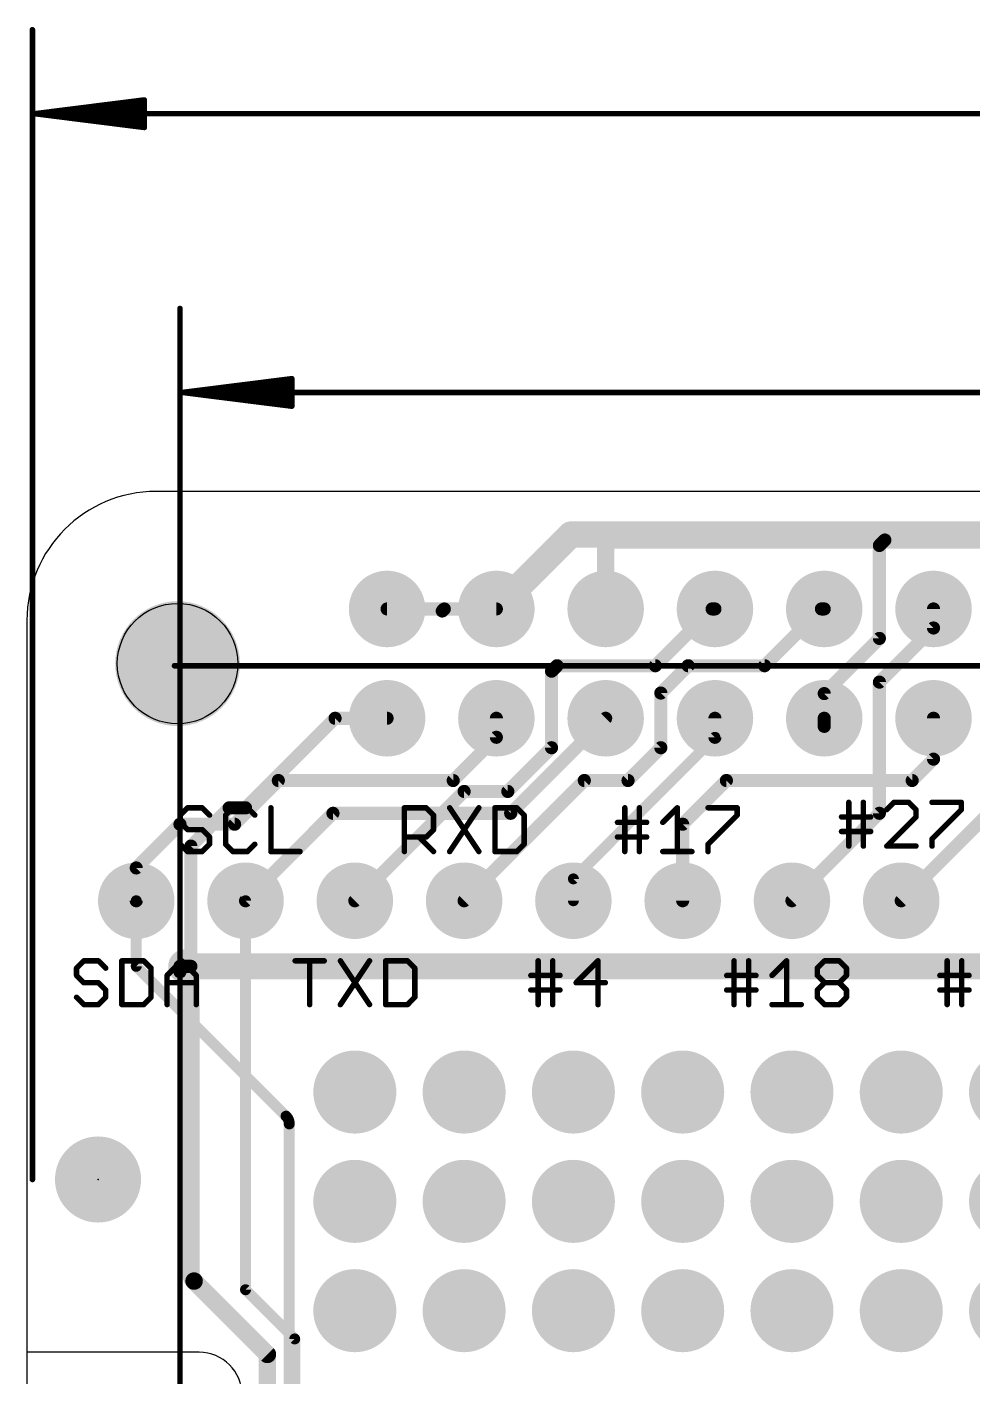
# Model space of a CAD drawing. Extents: x -5.3 to 82.2, y -21.4 to 68.5.
# Drawn here: x 0 to 21.97, y 34.68 to 66.02 of the extents above; entities that cross this region are included whole.
import ezdxf

# ---------------------------------------------------------------- set-up
doc = ezdxf.new("R2010")
doc.units = 0
for name, color, linetype in [('1', 12, 'CONTINUOUS'), ('16', 132, 'CONTINUOUS'), ('17', 110, 'CONTINUOUS'), ('18', 110, 'CONTINUOUS'), ('20', 40, 'CONTINUOUS'), ('21', 40, 'CONTINUOUS'), ('23', 40, 'CONTINUOUS'), ('29', 253, 'CONTINUOUS'), ('47', 253, 'CONTINUOUS')]:
    doc.layers.add(name, color=color, linetype=linetype)

# ---------------------------------------------------------------- blocks, each defined once
blk = doc.blocks.new('ROUNDP')
at = {"const_width": 0.5}
blk.add_lwpolyline([(0, -0.25, 1), (0, 0.25, 1), (0, -0.25)], format="xyb", dxfattribs=at)
blk = doc.blocks.new('PIE')
at = {"const_width": 0.5}
blk.add_lwpolyline([(0, -0.25, 1), (0, 0.25, 1), (0, -0.25)], format="xyb", dxfattribs=at)
blk = doc.blocks.new('ROUNDV')
at = {"const_width": 0.5}
blk.add_lwpolyline([(0, -0.25, 1), (0, 0.25, 1), (0, -0.25)], format="xyb", dxfattribs=at)

msp = doc.modelspace()

# ---------------------------------------------------------------- linework, layer by layer
at = {"layer": '1'}
for points, const_width in [([(10.91, 52.5), (12.639, 54.229)], 0.6096), ([(12.639, 54.229), (57.404, 54.229)], 0.6096), ([(17.145, 51.181), (18.464, 52.5)], 0.3048), ([(18.464, 52.5), (18.53, 52.5)], 0.3048), ([(14.732, 50.546), (15.367, 51.181)], 0.3048), ([(15.367, 51.181), (17.145, 51.181)], 0.3048), ([(14.732, 49.276), (14.732, 50.546)], 0.3048), ([(10.91, 49.518), (10.91, 49.96)], 0.3048), ([(11.242, 47.752), (13.45, 49.96)], 0.3048), ([(15.99, 49.518), (15.99, 49.96)], 0.3048), ([(21.07, 49.01), (21.07, 49.96)], 0.3048), ([(9.906, 48.514), (10.91, 49.518)], 0.3048), ([(15.99, 49.518), (12.7, 46.228)], 0.254), ([(13.97, 48.514), (14.732, 49.276)], 0.3048), ([(20.32, 45.72), (23.61, 49.01)], 0.3048), ([(20.574, 48.514), (21.07, 49.01)], 0.3048), ([(4.826, 47.498), (5.842, 48.514)], 0.3048), ([(5.842, 48.514), (9.906, 48.514)], 0.3048), ([(10.16, 45.72), (12.954, 48.514)], 0.3048), ([(12.954, 48.514), (13.97, 48.514)], 0.3048), ([(15.24, 47.498), (16.256, 48.514)], 0.3048), ([(16.256, 48.514), (20.574, 48.514)], 0.3048), ([(2.54, 46.482), (3.556, 47.498)], 0.3048), ([(3.556, 47.498), (4.826, 47.498)], 0.3048), ([(5.08, 45.72), (7.112, 47.752)], 0.3048), ([(7.112, 47.752), (11.242, 47.752)], 0.3048), ([(15.24, 45.72), (15.24, 47.498)], 0.3048), ([(2.54, 45.72), (2.54, 46.482)], 0.3048), ([(12.7, 46.228), (12.7, 45.72)], 0.254), ([(2.54, 44.196), (2.54, 45.72)], 0.254), ([(6.0216, 40.7144), (2.54, 44.196)], 0.254), ([(29.21, 44.196), (3.683, 44.196)], 0.6096), ([(6.096, 40.5348), (6.096, 19.939)], 0.254)]:
    msp.add_lwpolyline(points, dxfattribs=dict(at, const_width=const_width))
for points, const_width in [([(12.639, 54.3814, 1), (12.639, 54.0766)], 0.3048), ([(12.7468, 54.1212, 1), (12.5312, 54.3368)], 0.3048), ([(10.8022, 52.6078, 1), (11.0178, 52.3922)], 0.3048), ([(18.464, 52.5762, 1), (18.464, 52.4238)], 0.1524), ([(18.5179, 52.4461, 1), (18.4101, 52.5539)], 0.1524), ([(18.53, 52.4238, 1), (18.53, 52.5762)], 0.1524), ([(15.367, 51.2572, 1), (15.367, 51.1048)], 0.1524), ([(15.4209, 51.1271, 1), (15.3131, 51.2349)], 0.1524), ([(17.0911, 51.2349, 1), (17.1989, 51.1271)], 0.1524), ([(17.145, 51.1048, 1), (17.145, 51.2572)], 0.1524), ([(14.8082, 50.546, 1), (14.6558, 50.546)], 0.1524), ([(14.6781, 50.5999, 1), (14.7859, 50.4921)], 0.1524), ([(10.9862, 49.96, 1), (10.8338, 49.96)], 0.1524), ([(13.5039, 49.9061, 1), (13.3961, 50.0139)], 0.1524), ([(16.0662, 49.96, 1), (15.9138, 49.96)], 0.1524), ([(21.1462, 49.96, 1), (20.9938, 49.96)], 0.1524), ([(10.8338, 49.518, 1), (10.9862, 49.518)], 0.1524), ([(10.9639, 49.4641, 1), (10.8561, 49.5719)], 0.1524), ([(15.9138, 49.518, 1), (16.0662, 49.518)], 0.1524), ([(16.0349, 49.4731, 1), (15.9451, 49.5629)], 0.127), ([(14.6558, 49.276, 1), (14.8082, 49.276)], 0.1524), ([(14.7859, 49.2221, 1), (14.6781, 49.3299)], 0.1524), ([(20.9938, 49.01, 1), (21.1462, 49.01)], 0.1524), ([(21.1239, 48.9561, 1), (21.0161, 49.0639)], 0.1524), ([(5.842, 48.5902, 1), (5.842, 48.4378)], 0.1524), ([(5.8959, 48.4601, 1), (5.7881, 48.5679)], 0.1524), ([(9.8521, 48.5679, 1), (9.9599, 48.4601)], 0.1524), ([(9.906, 48.4378, 1), (9.906, 48.5902)], 0.1524), ([(12.954, 48.5902, 1), (12.954, 48.4378)], 0.1524), ([(13.0079, 48.4601, 1), (12.9001, 48.5679)], 0.1524), ([(13.9161, 48.5679, 1), (14.0239, 48.4601)], 0.1524), ([(13.97, 48.4378, 1), (13.97, 48.5902)], 0.1524), ([(16.256, 48.5902, 1), (16.256, 48.4378)], 0.1524), ([(16.3099, 48.4601, 1), (16.2021, 48.5679)], 0.1524), ([(20.5201, 48.5679, 1), (20.6279, 48.4601)], 0.1524), ([(20.574, 48.4378, 1), (20.574, 48.5902)], 0.1524), ([(3.556, 47.5742, 1), (3.556, 47.4218)], 0.1524), ([(3.6099, 47.4441, 1), (3.5021, 47.5519)], 0.1524), ([(4.826, 47.4218, 1), (4.826, 47.5742)], 0.1524), ([(7.112, 47.8282, 1), (7.112, 47.6758)], 0.1524), ([(7.1659, 47.6981, 1), (7.0581, 47.8059)], 0.1524), ([(11.1881, 47.8059, 1), (11.2959, 47.6981)], 0.1524), ([(11.242, 47.6758, 1), (11.242, 47.8282)], 0.1524), ([(15.3162, 47.498, 1), (15.1638, 47.498)], 0.1524), ([(4.7721, 47.5519, 1), (4.8799, 47.4441)], 0.1524), ([(15.1861, 47.5519, 1), (15.2939, 47.4441)], 0.1524), ([(2.6162, 46.482, 1), (2.4638, 46.482)], 0.1524), ([(2.4861, 46.5359, 1), (2.5939, 46.4281)], 0.1524), ([(12.7635, 46.228, 1), (12.6365, 46.228)], 0.127), ([(12.6551, 46.2729, 1), (12.7449, 46.1831)], 0.127), ([(2.4638, 45.72, 1), (2.6162, 45.72)], 0.1524), ([(2.6035, 45.72, 1), (2.4765, 45.72)], 0.127), ([(5.0261, 45.7739, 1), (5.1339, 45.6661)], 0.1524), ([(10.1061, 45.7739, 1), (10.2139, 45.6661)], 0.1524), ([(12.6365, 45.72, 1), (12.7635, 45.72)], 0.127), ([(15.1638, 45.72, 1), (15.3162, 45.72)], 0.1524), ([(20.2661, 45.7739, 1), (20.3739, 45.6661)], 0.1524), ([(2.5849, 44.2409, 1), (2.4951, 44.1511)], 0.127), ([(2.4765, 44.196, 1), (2.6035, 44.196)], 0.127), ([(3.683, 44.3484, 1), (3.683, 44.0436)], 0.3048), ([(6.096, 40.5348, 0.1989), (6.0216, 40.7144)], 0.254), ([(6.0665, 40.7593, 1), (5.9767, 40.6695)], 0.127), ([(5.9767, 40.6695, 1), (6.0665, 40.7593)], 0.127), ([(6.1595, 40.5348, 1), (6.0325, 40.5348)], 0.127), ([(6.0325, 40.5348, 1), (6.1595, 40.5348)], 0.127)]:
    msp.add_lwpolyline(points, format="xyb", dxfattribs=dict(at, const_width=const_width))
at = {"layer": '16'}
for points, const_width in [([(13.45, 52.5), (13.45, 54.102)], 0.4064), ([(13.45, 54.102), (19.939, 54.102)], 0.4064), ([(19.812, 53.975), (19.939, 54.102)], 0.3048), ([(19.939, 54.102), (23.61, 54.102)], 0.4064), ([(19.812, 51.816), (19.812, 53.975)], 0.3048), ([(9.6993, 52.5), (8.37, 52.5)], 0.3048), ([(9.6993, 52.5), (9.652, 52.4527)], 0.3048), ([(10.91, 52.5), (9.6993, 52.5)], 0.3048), ([(14.605, 51.181), (15.924, 52.5)], 0.3048), ([(15.924, 52.5), (15.99, 52.5)], 0.3048), ([(21.07, 52.058), (21.07, 52.5)], 0.3048), ([(19.812, 50.8), (21.07, 52.058)], 0.3048), ([(18.53, 50.534), (19.812, 51.816)], 0.3048), ([(12.192, 51.054), (12.319, 51.181)], 0.3048), ([(12.192, 49.276), (12.192, 51.054)], 0.3048), ([(12.319, 51.181), (14.605, 51.181)], 0.3048), ([(19.812, 47.752), (19.812, 50.8)], 0.3048), ([(18.53, 49.96), (18.53, 50.534)], 0.3048), ([(7.161, 49.96), (5.08, 47.879)], 0.3048), ([(8.37, 49.96), (7.161, 49.96)], 0.3048), ([(18.53, 49.772), (18.53, 49.96)], 0.3048), ([(11.176, 48.26), (12.192, 49.276)], 0.3048), ([(7.62, 45.72), (10.16, 48.26)], 0.3048), ([(10.16, 48.26), (11.176, 48.26)], 0.3048), ([(4.699, 47.879), (3.81, 46.99)], 0.3048), ([(5.08, 47.879), (4.699, 47.879)], 0.3048), ([(17.78, 45.72), (19.812, 47.752)], 0.3048), ([(3.81, 46.99), (3.81, 44.196)], 0.3048), ([(5.08, 36.6812), (5.08, 45.72)], 0.254), ([(3.556, 44.196), (3.556, 44.069)], 0.3048), ([(3.683, 44.196), (3.556, 44.196)], 0.3048), ([(3.81, 44.196), (3.683, 44.196)], 0.3048), ([(3.81, 44.196), (3.81, 37.0622)], 0.4064), ([(3.8844, 36.8826), (5.588, 35.179)], 0.4064), ([(6.223, 35.5382), (5.08, 36.6812)], 0.254), ([(6.223, 20.2982), (6.223, 35.5382)], 0.254), ([(5.588, 35.179), (5.588, 19.1552)], 0.4064)]:
    msp.add_lwpolyline(points, dxfattribs=dict(at, const_width=const_width))
for points, const_width in [([(13.5516, 54.102, 1), (13.3484, 54.102)], 0.2032), ([(13.45, 54.2036, 1), (13.45, 54.0004)], 0.2032), ([(19.939, 54.2036, 1), (19.939, 54.0004)], 0.2032), ([(19.9929, 54.0481, 1), (19.8851, 54.1559)], 0.1524), ([(19.939, 54.0004, 1), (19.939, 54.2036)], 0.2032), ([(19.8882, 53.975, 1), (19.7358, 53.975)], 0.1524), ([(19.7581, 54.0289, 1), (19.8659, 53.9211)], 0.1524), ([(8.37, 52.5762, 1), (8.37, 52.4238)], 0.1524), ([(9.5981, 52.5066, 1), (9.7059, 52.3988)], 0.1524), ([(9.6993, 52.5762, 1), (9.6993, 52.4238)], 0.1524), ([(9.7532, 52.4461, 1), (9.6454, 52.5539)], 0.1524), ([(9.6993, 52.4238, 1), (9.6993, 52.5762)], 0.1524), ([(10.91, 52.4238, 1), (10.91, 52.5762)], 0.1524), ([(13.3484, 52.5, 1), (13.5516, 52.5)], 0.2032), ([(15.924, 52.5762, 1), (15.924, 52.4238)], 0.1524), ([(15.9779, 52.4461, 1), (15.8701, 52.5539)], 0.1524), ([(15.99, 52.4238, 1), (15.99, 52.5762)], 0.1524), ([(21.1462, 52.5, 1), (20.9938, 52.5)], 0.1524), ([(20.9938, 52.058, 1), (21.1462, 52.058)], 0.1524), ([(21.1239, 52.0041, 1), (21.0161, 52.1119)], 0.1524), ([(19.7358, 51.816, 1), (19.8882, 51.816)], 0.1524), ([(19.8659, 51.7621, 1), (19.7581, 51.8699)], 0.1524), ([(12.2682, 51.054, 1), (12.1158, 51.054)], 0.1524), ([(12.1381, 51.1079, 1), (12.2459, 51.0001)], 0.1524), ([(12.319, 51.2572, 1), (12.319, 51.1048)], 0.1524), ([(12.3729, 51.1271, 1), (12.2651, 51.2349)], 0.1524), ([(14.5511, 51.2349, 1), (14.6589, 51.1271)], 0.1524), ([(14.605, 51.1048, 1), (14.605, 51.2572)], 0.1524), ([(19.8882, 50.8, 1), (19.7358, 50.8)], 0.1524), ([(19.7581, 50.8539, 1), (19.8659, 50.7461)], 0.1524), ([(18.6062, 50.534, 1), (18.4538, 50.534)], 0.1524), ([(18.4761, 50.5879, 1), (18.5839, 50.4801)], 0.1524), ([(7.161, 50.0362, 1), (7.161, 49.8838)], 0.1524), ([(7.2149, 49.9061, 1), (7.1071, 50.0139)], 0.1524), ([(8.37, 49.8838, 1), (8.37, 50.0362)], 0.1524), ([(18.6062, 49.96, 1), (18.4538, 49.96)], 0.1524), ([(18.4538, 49.96, 1), (18.6062, 49.96)], 0.1524), ([(18.4538, 49.772, 1), (18.6062, 49.772)], 0.1524), ([(12.1158, 49.276, 1), (12.2682, 49.276)], 0.1524), ([(12.2459, 49.2221, 1), (12.1381, 49.3299)], 0.1524), ([(10.16, 48.3362, 1), (10.16, 48.1838)], 0.1524), ([(10.2139, 48.2061, 1), (10.1061, 48.3139)], 0.1524), ([(11.1221, 48.3139, 1), (11.2299, 48.2061)], 0.1524), ([(11.176, 48.1838, 1), (11.176, 48.3362)], 0.1524), ([(4.699, 47.9552, 1), (4.699, 47.8028)], 0.1524), ([(4.7529, 47.8251, 1), (4.6451, 47.9329)], 0.1524), ([(5.0261, 47.9329, 1), (5.1339, 47.8251)], 0.1524), ([(5.08, 47.8028, 1), (5.08, 47.9552)], 0.1524), ([(19.7358, 47.752, 1), (19.8882, 47.752)], 0.1524), ([(19.8659, 47.6981, 1), (19.7581, 47.8059)], 0.1524), ([(3.8862, 46.99, 1), (3.7338, 46.99)], 0.1524), ([(3.7561, 47.0439, 1), (3.8639, 46.9361)], 0.1524), ([(5.1435, 45.72, 1), (5.0165, 45.72)], 0.127), ([(7.5661, 45.7739, 1), (7.6739, 45.6661)], 0.1524), ([(17.7261, 45.7739, 1), (17.8339, 45.6661)], 0.1524), ([(3.6322, 44.196, 1), (3.4798, 44.196)], 0.1524), ([(3.556, 44.2722, 1), (3.556, 44.1198)], 0.1524), ([(3.683, 44.2722, 1), (3.683, 44.1198)], 0.1524), ([(3.9116, 44.196, 1), (3.7084, 44.196)], 0.2032), ([(3.683, 44.1198, 1), (3.683, 44.2722)], 0.1524), ([(3.7338, 44.196, 1), (3.8862, 44.196)], 0.1524), ([(3.81, 44.1198, 1), (3.81, 44.2722)], 0.1524), ([(3.4798, 44.069, 1), (3.6322, 44.069)], 0.1524), ([(3.81, 37.0622, 0.1989), (3.8844, 36.8826)], 0.4064), ([(3.9116, 37.0622, 1), (3.7084, 37.0622)], 0.2032), ([(3.7084, 37.0622, 1), (3.9116, 37.0622)], 0.2032), ([(3.9562, 36.9544, 1), (3.8126, 36.8108)], 0.2032), ([(3.8126, 36.8108, 1), (3.9562, 36.9544)], 0.2032), ([(5.1249, 36.7261, 1), (5.0351, 36.6363)], 0.127), ([(5.0165, 36.6812, 1), (5.1435, 36.6812)], 0.127), ([(6.2865, 35.5382, 1), (6.1595, 35.5382)], 0.127), ([(6.1781, 35.4933, 1), (6.2679, 35.5831)], 0.127), ([(5.6896, 35.179, 1), (5.4864, 35.179)], 0.2032), ([(5.5162, 35.1072, 1), (5.6598, 35.2508)], 0.2032)]:
    msp.add_lwpolyline(points, format="xyb", dxfattribs=dict(at, const_width=const_width))
at = {"layer": '20'}
for p, q in [((62, 55.23), (3, 55.23)), ((0, 52.23), (0, 1.73)), ((4, 35.23), (0, 35.23))]:
    msp.add_line(p, q, dxfattribs=at)
msp.add_circle((3.5, 51.23), 1.4, dxfattribs=at)
for centre, radius, start, end in [((3, 52.23), 3, 90, 180), ((4, 34.23), 1, 0, 90)]:
    msp.add_arc(centre, radius, start, end, dxfattribs=at)
at = {"layer": '21', "const_width": 0.127}
for points in [[(19.1013, 46.99), (19.1013, 48.0069)], [(19.4402, 48.0069), (19.4402, 46.99)], [(20.1537, 48.0069), (19.9843, 47.8374)], [(20.4927, 48.0069), (20.1537, 48.0069)], [(20.6622, 47.8374), (20.4927, 48.0069)], [(21.0367, 48.0069), (21.7146, 48.0069)], [(21.7146, 48.0069), (21.7146, 47.8374)], [(3.7343, 47.8799), (3.5648, 47.7104)], [(3.5648, 47.7104), (3.5648, 47.5409)], [(4.0732, 47.8799), (3.7343, 47.8799)], [(4.2427, 47.7104), (4.0732, 47.8799)], [(4.7867, 47.8799), (4.6173, 47.7104)], [(4.6173, 47.7104), (4.6173, 47.0325)], [(5.1257, 47.8799), (4.7867, 47.8799)], [(5.2952, 47.7104), (5.1257, 47.8799)], [(5.6697, 47.8799), (5.6697, 46.863)], [(8.7718, 46.863), (8.7718, 47.8799)], [(8.7718, 47.8799), (9.2802, 47.8799)], [(9.2802, 47.8799), (9.4497, 47.7104)], [(9.4497, 47.7104), (9.4497, 47.3714)], [(9.8243, 47.8799), (10.5022, 46.863)], [(10.5022, 47.8799), (9.8243, 46.863)], [(10.8767, 47.8799), (10.8767, 46.863)], [(11.3852, 47.8799), (10.8767, 47.8799)], [(11.5546, 47.7104), (11.3852, 47.8799)], [(11.5546, 47.0325), (11.5546, 47.7104)], [(13.8943, 46.863), (13.8943, 47.8799)], [(14.2332, 47.8799), (14.2332, 46.863)], [(14.7773, 47.5409), (15.1162, 47.8799)], [(15.1162, 47.8799), (15.1162, 46.863)], [(15.8297, 47.8799), (16.5076, 47.8799)], [(16.5076, 47.7104), (15.8297, 47.0325)], [(16.5076, 47.8799), (16.5076, 47.7104)], [(18.9318, 47.6679), (19.4402, 47.6679)], [(19.4402, 47.6679), (19.6097, 47.6679)], [(19.9843, 46.99), (20.6622, 47.6679)], [(20.6622, 47.6679), (20.6622, 47.8374)], [(21.7146, 47.8374), (21.0367, 47.1595)], [(3.5648, 47.5409), (3.7343, 47.3714)], [(3.7343, 47.3714), (4.0732, 47.3714)], [(4.0732, 47.3714), (4.2427, 47.202)], [(9.4497, 47.3714), (9.2802, 47.202)], [(13.7248, 47.5409), (14.2332, 47.5409)], [(14.2332, 47.5409), (14.4027, 47.5409)], [(18.9318, 47.329), (19.6097, 47.329)], [(3.7343, 46.863), (3.5648, 47.0325)], [(4.2427, 47.0325), (4.0732, 46.863)], [(4.2427, 47.202), (4.2427, 47.0325)], [(4.6173, 47.0325), (4.7867, 46.863)], [(5.1257, 46.863), (5.2952, 47.0325)], [(9.2802, 47.202), (8.7718, 47.202)], [(9.1108, 47.202), (9.4497, 46.863)], [(11.3852, 46.863), (11.5546, 47.0325)], [(13.7248, 47.202), (14.4027, 47.202)], [(15.8297, 47.0325), (15.8297, 46.863)], [(20.6622, 46.99), (19.9843, 46.99)], [(21.0367, 47.1595), (21.0367, 46.99)], [(4.0732, 46.863), (3.7343, 46.863)], [(4.7867, 46.863), (5.1257, 46.863)], [(5.6697, 46.863), (6.3476, 46.863)], [(10.8767, 46.863), (11.3852, 46.863)], [(14.7773, 46.863), (15.4552, 46.863)], [(1.3213, 44.3239), (1.1518, 44.1544)], [(1.1518, 44.1544), (1.1518, 43.9849)], [(1.6602, 44.3239), (1.3213, 44.3239)], [(1.8297, 44.1544), (1.6602, 44.3239)], [(2.2043, 44.3239), (2.2043, 43.307)], [(2.7127, 44.3239), (2.2043, 44.3239)], [(2.8822, 44.1544), (2.7127, 44.3239)], [(2.8822, 43.4765), (2.8822, 44.1544)], [(3.2567, 43.9849), (3.5957, 44.3239)], [(3.5957, 44.3239), (3.9346, 43.9849)], [(6.2318, 44.3239), (6.9097, 44.3239)], [(6.5708, 43.307), (6.5708, 44.3239)], [(7.2843, 44.3239), (7.9622, 43.307)], [(7.9622, 44.3239), (7.2843, 43.307)], [(8.3367, 44.3239), (8.3367, 43.307)], [(8.8452, 44.3239), (8.3367, 44.3239)], [(9.0146, 44.1544), (8.8452, 44.3239)], [(9.0146, 43.4765), (9.0146, 44.1544)], [(11.8805, 43.307), (11.8805, 44.3239)], [(12.2195, 44.3239), (12.2195, 43.307)], [(13.2719, 44.3239), (12.7635, 43.8154)], [(13.2719, 43.307), (13.2719, 44.3239)], [(16.4343, 43.307), (16.4343, 44.3239)], [(16.7732, 44.3239), (16.7732, 43.307)], [(17.3173, 43.9849), (17.6562, 44.3239)], [(17.6562, 44.3239), (17.6562, 43.307)], [(18.3697, 44.1544), (18.5392, 44.3239)], [(18.3697, 43.9849), (18.3697, 44.1544)], [(18.5392, 44.3239), (18.8782, 44.3239)], [(18.8782, 44.3239), (19.0476, 44.1544)], [(19.0476, 44.1544), (19.0476, 43.9849)], [(21.3873, 43.307), (21.3873, 44.3239)], [(21.7262, 44.3239), (21.7262, 43.307)], [(1.1518, 43.9849), (1.3213, 43.8154)], [(3.2567, 43.307), (3.2567, 43.9849)], [(3.9346, 43.9849), (3.9346, 43.307)], [(11.711, 43.9849), (12.2195, 43.9849)], [(12.2195, 43.9849), (12.389, 43.9849)], [(16.2648, 43.9849), (16.7732, 43.9849)], [(16.7732, 43.9849), (16.9427, 43.9849)], [(18.5392, 43.8154), (18.3697, 43.9849)], [(19.0476, 43.9849), (18.8782, 43.8154)], [(21.2178, 43.9849), (21.7262, 43.9849)], [(21.7262, 43.9849), (21.8957, 43.9849)], [(1.3213, 43.8154), (1.6602, 43.8154)], [(1.6602, 43.8154), (1.8297, 43.646)], [(1.8297, 43.646), (1.8297, 43.4765)], [(3.2567, 43.8154), (3.9346, 43.8154)], [(11.711, 43.646), (12.389, 43.646)], [(12.7635, 43.8154), (13.4414, 43.8154)], [(16.2648, 43.646), (16.9427, 43.646)], [(18.3697, 43.646), (18.5392, 43.8154)], [(18.3697, 43.4765), (18.3697, 43.646)], [(18.5392, 43.8154), (18.8782, 43.8154)], [(18.8782, 43.8154), (19.0476, 43.646)], [(19.0476, 43.646), (19.0476, 43.4765)], [(21.2178, 43.646), (21.8957, 43.646)], [(1.3213, 43.307), (1.1518, 43.4765)], [(1.6602, 43.307), (1.3213, 43.307)], [(1.8297, 43.4765), (1.6602, 43.307)], [(2.2043, 43.307), (2.7127, 43.307)], [(2.7127, 43.307), (2.8822, 43.4765)], [(8.3367, 43.307), (8.8452, 43.307)], [(8.8452, 43.307), (9.0146, 43.4765)], [(17.3173, 43.307), (17.9952, 43.307)], [(18.5392, 43.307), (18.3697, 43.4765)], [(18.8782, 43.307), (18.5392, 43.307)], [(19.0476, 43.4765), (18.8782, 43.307)]]:
    msp.add_lwpolyline(points, dxfattribs=at)
at = {"layer": '21', "const_width": 0.0635}
for points in [[(19.133, 48.0069, 1), (19.0695, 48.0069)], [(19.472, 48.0069, 1), (19.4085, 48.0069)], [(20.1537, 48.0386, 1), (20.1537, 47.9751)], [(20.1762, 47.9844, 1), (20.1313, 48.0293)], [(20.5152, 48.0293, 1), (20.4703, 47.9844)], [(20.4927, 47.9751, 1), (20.4927, 48.0386)], [(21.0367, 48.0386, 1), (21.0367, 47.9751)], [(21.7464, 48.0069, 1), (21.6829, 48.0069)], [(21.7146, 47.9751, 1), (21.7146, 48.0386)], [(3.5966, 47.7104, 1), (3.5331, 47.7104)], [(3.5424, 47.7328, 1), (3.5873, 47.6879)], [(3.7343, 47.9116, 1), (3.7343, 47.8481)], [(3.7567, 47.8574, 1), (3.7118, 47.9023)], [(4.0957, 47.9023, 1), (4.0508, 47.8574)], [(4.0732, 47.8481, 1), (4.0732, 47.9116)], [(4.2203, 47.6879, 1), (4.2652, 47.7328)], [(4.649, 47.7104, 1), (4.5855, 47.7104)], [(4.5948, 47.7328, 1), (4.6397, 47.6879)], [(4.7867, 47.9116, 1), (4.7867, 47.8481)], [(4.8092, 47.8574, 1), (4.7643, 47.9023)], [(5.1482, 47.9023, 1), (5.1033, 47.8574)], [(5.1257, 47.8481, 1), (5.1257, 47.9116)], [(5.2727, 47.6879, 1), (5.3176, 47.7328)], [(5.7015, 47.8799, 1), (5.638, 47.8799)], [(8.7718, 47.9116, 1), (8.7718, 47.8481)], [(8.8036, 47.8799, 1), (8.7401, 47.8799)], [(9.3027, 47.9023, 1), (9.2578, 47.8574)], [(9.2802, 47.8481, 1), (9.2802, 47.9116)], [(9.4815, 47.7104, 1), (9.418, 47.7104)], [(9.4273, 47.6879, 1), (9.4722, 47.7328)], [(9.8507, 47.8975, 1), (9.7979, 47.8623)], [(10.5286, 47.8623, 1), (10.4758, 47.8975)], [(10.8767, 47.9116, 1), (10.8767, 47.8481)], [(10.9085, 47.8799, 1), (10.845, 47.8799)], [(11.4076, 47.9023, 1), (11.3627, 47.8574)], [(11.3852, 47.8481, 1), (11.3852, 47.9116)], [(11.5864, 47.7104, 1), (11.5229, 47.7104)], [(11.5322, 47.6879, 1), (11.5771, 47.7328)], [(13.926, 47.8799, 1), (13.8625, 47.8799)], [(14.265, 47.8799, 1), (14.2015, 47.8799)], [(15.148, 47.8799, 1), (15.0845, 47.8799)], [(15.1387, 47.8574, 1), (15.0938, 47.9023)], [(15.8297, 47.9116, 1), (15.8297, 47.8481)], [(16.5394, 47.8799, 1), (16.4759, 47.8799)], [(16.4759, 47.7104, 1), (16.5394, 47.7104)], [(16.5301, 47.6879, 1), (16.4852, 47.7328)], [(16.5076, 47.8481, 1), (16.5076, 47.9116)], [(18.9318, 47.6997, 1), (18.9318, 47.6362)], [(19.4402, 47.6997, 1), (19.4402, 47.6362)], [(19.4402, 47.6362, 1), (19.4402, 47.6997)], [(19.6097, 47.6362, 1), (19.6097, 47.6997)], [(19.9618, 47.8598, 1), (20.0067, 47.8149)], [(20.6939, 47.8374, 1), (20.6304, 47.8374)], [(20.6304, 47.6679, 1), (20.6939, 47.6679)], [(20.6397, 47.8149, 1), (20.6846, 47.8598)], [(20.6846, 47.6455, 1), (20.6397, 47.6904)], [(21.6829, 47.8374, 1), (21.7464, 47.8374)], [(21.7371, 47.8149, 1), (21.6922, 47.8598)], [(3.5331, 47.5409, 1), (3.5966, 47.5409)], [(3.5873, 47.5634, 1), (3.5424, 47.5185)], [(3.7343, 47.4032, 1), (3.7343, 47.3397)], [(3.7118, 47.349, 1), (3.7567, 47.3939)], [(4.0957, 47.3939, 1), (4.0508, 47.349)], [(4.0732, 47.3397, 1), (4.0732, 47.4032)], [(9.418, 47.3714, 1), (9.4815, 47.3714)], [(9.4722, 47.349, 1), (9.4273, 47.3939)], [(13.7248, 47.5727, 1), (13.7248, 47.5092)], [(14.2332, 47.5727, 1), (14.2332, 47.5092)], [(14.2332, 47.5092, 1), (14.2332, 47.5727)], [(14.4027, 47.5092, 1), (14.4027, 47.5727)], [(14.7548, 47.5634, 1), (14.7997, 47.5185)], [(18.9318, 47.3607, 1), (18.9318, 47.2972)], [(19.6097, 47.2972, 1), (19.6097, 47.3607)], [(3.5873, 47.0549, 1), (3.5424, 47.01)], [(4.2745, 47.202, 1), (4.211, 47.202)], [(4.211, 47.0325, 1), (4.2745, 47.0325)], [(4.2203, 47.1795, 1), (4.2652, 47.2244)], [(4.2652, 47.01, 1), (4.2203, 47.0549)], [(4.5855, 47.0325, 1), (4.649, 47.0325)], [(4.6397, 47.0549, 1), (4.5948, 47.01)], [(5.3176, 47.01, 1), (5.2727, 47.0549)], [(8.7718, 47.2337, 1), (8.7718, 47.1702)], [(9.1332, 47.2244, 1), (9.0883, 47.1795)], [(9.2578, 47.2244, 1), (9.3027, 47.1795)], [(9.2802, 47.1702, 1), (9.2802, 47.2337)], [(11.5229, 47.0325, 1), (11.5864, 47.0325)], [(11.5771, 47.01, 1), (11.5322, 47.0549)], [(13.7248, 47.2337, 1), (13.7248, 47.1702)], [(14.4027, 47.1702, 1), (14.4027, 47.2337)], [(15.8615, 47.0325, 1), (15.798, 47.0325)], [(15.8073, 47.0549, 1), (15.8522, 47.01)], [(19.0695, 46.99, 1), (19.133, 46.99)], [(19.4085, 46.99, 1), (19.472, 46.99)], [(19.9618, 47.0125, 1), (20.0067, 46.9675)], [(19.9843, 47.0218, 1), (19.9843, 46.9582)], [(20.6622, 46.9582, 1), (20.6622, 47.0218)], [(21.0685, 47.1595, 1), (21.005, 47.1595)], [(21.005, 46.99, 1), (21.0685, 46.99)], [(21.0143, 47.1819, 1), (21.0592, 47.137)], [(3.7343, 46.8948, 1), (3.7343, 46.8312)], [(3.7118, 46.8405, 1), (3.7567, 46.8855)], [(4.0508, 46.8855, 1), (4.0957, 46.8405)], [(4.0732, 46.8312, 1), (4.0732, 46.8948)], [(4.7867, 46.8948, 1), (4.7867, 46.8312)], [(4.7643, 46.8405, 1), (4.8092, 46.8855)], [(5.1033, 46.8855, 1), (5.1482, 46.8405)], [(5.1257, 46.8312, 1), (5.1257, 46.8948)], [(5.6697, 46.8948, 1), (5.6697, 46.8312)], [(5.638, 46.863, 1), (5.7015, 46.863)], [(6.3476, 46.8312, 1), (6.3476, 46.8948)], [(8.7401, 46.863, 1), (8.8036, 46.863)], [(9.4273, 46.8405, 1), (9.4722, 46.8855)], [(9.7979, 46.8806, 1), (9.8507, 46.8454)], [(10.4758, 46.8454, 1), (10.5286, 46.8806)], [(10.8767, 46.8948, 1), (10.8767, 46.8312)], [(10.845, 46.863, 1), (10.9085, 46.863)], [(11.3627, 46.8855, 1), (11.4076, 46.8405)], [(11.3852, 46.8312, 1), (11.3852, 46.8948)], [(13.8625, 46.863, 1), (13.926, 46.863)], [(14.2015, 46.863, 1), (14.265, 46.863)], [(14.7773, 46.8948, 1), (14.7773, 46.8312)], [(15.0845, 46.863, 1), (15.148, 46.863)], [(15.4552, 46.8312, 1), (15.4552, 46.8948)], [(15.798, 46.863, 1), (15.8615, 46.863)], [(1.1836, 44.1544, 1), (1.1201, 44.1544)], [(1.1294, 44.1768, 1), (1.1743, 44.1319)], [(1.3213, 44.3556, 1), (1.3213, 44.2921)], [(1.3437, 44.3014, 1), (1.2988, 44.3463)], [(1.6827, 44.3463, 1), (1.6378, 44.3014)], [(1.6602, 44.2921, 1), (1.6602, 44.3556)], [(1.8073, 44.1319, 1), (1.8522, 44.1768)], [(2.236, 44.3239, 1), (2.1725, 44.3239)], [(2.2043, 44.3556, 1), (2.2043, 44.2921)], [(2.7352, 44.3463, 1), (2.6903, 44.3014)], [(2.7127, 44.2921, 1), (2.7127, 44.3556)], [(2.9139, 44.1544, 1), (2.8504, 44.1544)], [(2.8597, 44.1319, 1), (2.9046, 44.1768)], [(3.6181, 44.3463, 1), (3.5732, 44.3014)], [(3.6181, 44.3014, 1), (3.5732, 44.3463)], [(6.2318, 44.3556, 1), (6.2318, 44.2921)], [(6.6025, 44.3239, 1), (6.539, 44.3239)], [(6.9097, 44.2921, 1), (6.9097, 44.3556)], [(7.3107, 44.3415, 1), (7.2579, 44.3063)], [(7.9886, 44.3063, 1), (7.9358, 44.3415)], [(8.3685, 44.3239, 1), (8.305, 44.3239)], [(8.3367, 44.3556, 1), (8.3367, 44.2921)], [(8.8676, 44.3463, 1), (8.8227, 44.3014)], [(8.8452, 44.2921, 1), (8.8452, 44.3556)], [(9.0464, 44.1544, 1), (8.9829, 44.1544)], [(8.9922, 44.1319, 1), (9.0371, 44.1768)], [(11.9123, 44.3239, 1), (11.8488, 44.3239)], [(12.2512, 44.3239, 1), (12.1877, 44.3239)], [(13.3037, 44.3239, 1), (13.2402, 44.3239)], [(13.2944, 44.3014, 1), (13.2495, 44.3463)], [(16.466, 44.3239, 1), (16.4025, 44.3239)], [(16.805, 44.3239, 1), (16.7415, 44.3239)], [(17.688, 44.3239, 1), (17.6245, 44.3239)], [(17.6787, 44.3014, 1), (17.6338, 44.3463)], [(18.4015, 44.1544, 1), (18.338, 44.1544)], [(18.3473, 44.1768, 1), (18.3922, 44.1319)], [(18.5392, 44.3556, 1), (18.5392, 44.2921)], [(18.5617, 44.3014, 1), (18.5168, 44.3463)], [(18.9006, 44.3463, 1), (18.8557, 44.3014)], [(18.8782, 44.2921, 1), (18.8782, 44.3556)], [(19.0794, 44.1544, 1), (19.0159, 44.1544)], [(19.0252, 44.1319, 1), (19.0701, 44.1768)], [(21.419, 44.3239, 1), (21.3555, 44.3239)], [(21.758, 44.3239, 1), (21.6945, 44.3239)], [(1.1743, 44.0074, 1), (1.1294, 43.9625)], [(1.1201, 43.9849, 1), (1.1836, 43.9849)], [(3.2885, 43.9849, 1), (3.225, 43.9849)], [(3.2343, 44.0074, 1), (3.2792, 43.9625)], [(3.9664, 43.9849, 1), (3.9029, 43.9849)], [(3.9122, 43.9625, 1), (3.9571, 44.0074)], [(11.711, 44.0167, 1), (11.711, 43.9532)], [(12.2195, 44.0167, 1), (12.2195, 43.9532)], [(12.2195, 43.9532, 1), (12.2195, 44.0167)], [(12.389, 43.9532, 1), (12.389, 44.0167)], [(16.2648, 44.0167, 1), (16.2648, 43.9532)], [(16.7732, 44.0167, 1), (16.7732, 43.9532)], [(16.7732, 43.9532, 1), (16.7732, 44.0167)], [(16.9427, 43.9532, 1), (16.9427, 44.0167)], [(17.2948, 44.0074, 1), (17.3397, 43.9625)], [(18.3922, 44.0074, 1), (18.3473, 43.9625)], [(18.338, 43.9849, 1), (18.4015, 43.9849)], [(19.0159, 43.9849, 1), (19.0794, 43.9849)], [(19.0701, 43.9625, 1), (19.0252, 44.0074)], [(21.2178, 44.0167, 1), (21.2178, 43.9532)], [(21.7262, 44.0167, 1), (21.7262, 43.9532)], [(21.7262, 43.9532, 1), (21.7262, 44.0167)], [(21.8957, 43.9532, 1), (21.8957, 44.0167)], [(1.3213, 43.8472, 1), (1.3213, 43.7837)], [(1.2988, 43.793, 1), (1.3437, 43.8379)], [(1.6827, 43.8379, 1), (1.6378, 43.793)], [(1.6602, 43.7837, 1), (1.6602, 43.8472)], [(1.8615, 43.646, 1), (1.798, 43.646)], [(1.8073, 43.6235, 1), (1.8522, 43.6684)], [(3.2567, 43.8472, 1), (3.2567, 43.7837)], [(3.9346, 43.7837, 1), (3.9346, 43.8472)], [(11.711, 43.6777, 1), (11.711, 43.6142)], [(12.389, 43.6142, 1), (12.389, 43.6777)], [(12.7635, 43.8472, 1), (12.7635, 43.7837)], [(12.741, 43.8379, 1), (12.786, 43.793)], [(13.4414, 43.7837, 1), (13.4414, 43.8472)], [(16.2648, 43.6777, 1), (16.2648, 43.6142)], [(16.9427, 43.6142, 1), (16.9427, 43.6777)], [(18.4015, 43.646, 1), (18.338, 43.646)], [(18.3473, 43.6684, 1), (18.3922, 43.6235)], [(18.5392, 43.8472, 1), (18.5392, 43.7837)], [(18.5617, 43.793, 1), (18.5168, 43.8379)], [(18.5168, 43.793, 1), (18.5617, 43.8379)], [(18.9006, 43.8379, 1), (18.8557, 43.793)], [(18.8557, 43.8379, 1), (18.9006, 43.793)], [(18.8782, 43.7837, 1), (18.8782, 43.8472)], [(19.0794, 43.646, 1), (19.0159, 43.646)], [(19.0252, 43.6235, 1), (19.0701, 43.6684)], [(21.2178, 43.6777, 1), (21.2178, 43.6142)], [(21.8957, 43.6142, 1), (21.8957, 43.6777)], [(1.1743, 43.4989, 1), (1.1294, 43.454)], [(1.3213, 43.3388, 1), (1.3213, 43.2752)], [(1.2988, 43.2845, 1), (1.3437, 43.3295)], [(1.6378, 43.3295, 1), (1.6827, 43.2845)], [(1.6602, 43.2752, 1), (1.6602, 43.3388)], [(1.798, 43.4765, 1), (1.8615, 43.4765)], [(1.8522, 43.454, 1), (1.8073, 43.4989)], [(2.2043, 43.3388, 1), (2.2043, 43.2752)], [(2.1725, 43.307, 1), (2.236, 43.307)], [(2.6903, 43.3295, 1), (2.7352, 43.2845)], [(2.7127, 43.2752, 1), (2.7127, 43.3388)], [(2.8504, 43.4765, 1), (2.9139, 43.4765)], [(2.9046, 43.454, 1), (2.8597, 43.4989)], [(3.225, 43.307, 1), (3.2885, 43.307)], [(3.9029, 43.307, 1), (3.9664, 43.307)], [(6.539, 43.307, 1), (6.6025, 43.307)], [(7.2579, 43.3246, 1), (7.3107, 43.2894)], [(7.9358, 43.2894, 1), (7.9886, 43.3246)], [(8.3367, 43.3388, 1), (8.3367, 43.2752)], [(8.305, 43.307, 1), (8.3685, 43.307)], [(8.8227, 43.3295, 1), (8.8676, 43.2845)], [(8.8452, 43.2752, 1), (8.8452, 43.3388)], [(8.9829, 43.4765, 1), (9.0464, 43.4765)], [(9.0371, 43.454, 1), (8.9922, 43.4989)], [(11.8488, 43.307, 1), (11.9123, 43.307)], [(12.1877, 43.307, 1), (12.2512, 43.307)], [(13.2402, 43.307, 1), (13.3037, 43.307)], [(16.4025, 43.307, 1), (16.466, 43.307)], [(16.7415, 43.307, 1), (16.805, 43.307)], [(17.3173, 43.3388, 1), (17.3173, 43.2752)], [(17.6245, 43.307, 1), (17.688, 43.307)], [(17.9952, 43.2752, 1), (17.9952, 43.3388)], [(18.3922, 43.4989, 1), (18.3473, 43.454)], [(18.338, 43.4765, 1), (18.4015, 43.4765)], [(18.5392, 43.3388, 1), (18.5392, 43.2752)], [(18.5168, 43.2845, 1), (18.5617, 43.3295)], [(18.8557, 43.3295, 1), (18.9006, 43.2845)], [(18.8782, 43.2752, 1), (18.8782, 43.3388)], [(19.0159, 43.4765, 1), (19.0794, 43.4765)], [(19.0701, 43.454, 1), (19.0252, 43.4989)], [(21.3555, 43.307, 1), (21.419, 43.307)], [(21.6945, 43.307, 1), (21.758, 43.307)]]:
    msp.add_lwpolyline(points, format="xyb", dxfattribs=at)
at = {"layer": '23'}
msp.add_point((1.651, 39.243), dxfattribs=at)
at = {"layer": '29'}
for points, const_width in [([(3.5, 50.5046, 1), (3.5, 51.9554, 1), (3.5, 50.5046)], 1.4508), ([(1.651, 39.993, 0.4142), (0.901, 39.243)], 0.5), ([(2.401, 39.243, 0.4142), (1.651, 39.993)], 0.5), ([(1.651, 40.118, 1), (1.651, 39.868)], 0.25), ([(1.651, 39.868, 1), (1.651, 40.118)], 0.25), ([(0.901, 39.243, 0.4142), (1.651, 38.493)], 0.5), ([(1.026, 39.243, 1), (0.776, 39.243)], 0.25), ([(0.776, 39.243, 1), (1.026, 39.243)], 0.25), ([(1.651, 38.493, 0.4142), (2.401, 39.243)], 0.5), ([(2.526, 39.243, 1), (2.276, 39.243)], 0.25), ([(2.276, 39.243, 1), (2.526, 39.243)], 0.25), ([(1.651, 38.618, 1), (1.651, 38.368)], 0.25), ([(1.651, 38.368, 1), (1.651, 38.618)], 0.25)]:
    msp.add_lwpolyline(points, format="xyb", dxfattribs=dict(at, const_width=const_width))
at = {"layer": '47', "const_width": 0.13}
for points in [[(0.127, 39.243), (0.127, 65.958)], [(0.192, 64.008), (2.727, 64.3272)], [(0.192, 64.008), (2.727, 64.268)], [(2.727, 64.3272), (2.727, 63.6888)], [(0.192, 64.008), (2.727, 64.138)], [(0.192, 64.008), (64.959, 64.008)], [(2.727, 63.6888), (0.192, 64.008)], [(2.727, 63.878), (0.192, 64.008)], [(2.727, 63.748), (0.192, 64.008)], [(3.556, 2.286), (3.556, 59.481)], [(3.621, 57.531), (6.156, 57.8502)], [(3.621, 57.531), (6.156, 57.791)], [(3.621, 57.531), (6.156, 57.661)], [(6.156, 57.8502), (6.156, 57.2118)], [(3.621, 57.531), (61.403, 57.531)], [(6.156, 57.2118), (3.621, 57.531)], [(6.156, 57.401), (3.621, 57.531)], [(6.156, 57.271), (3.621, 57.531)], [(3.429, 51.181), (73.07, 51.181)]]:
    msp.add_lwpolyline(points, dxfattribs=at)
at = {"layer": '47', "const_width": 0.065}
for points in [[(0.1595, 65.958, 1), (0.0945, 65.958)], [(2.7595, 64.3272, 1), (2.6945, 64.3272)], [(2.7311, 64.295, 1), (2.7229, 64.3595)], [(2.7303, 64.2357, 1), (2.7237, 64.3003)], [(0.192, 64.0405, 1), (0.192, 63.9755)], [(0.1961, 64.0402, 1), (0.1879, 63.9758)], [(0.1903, 64.0405, 1), (0.1937, 63.9755)], [(0.1937, 64.0405, 1), (0.1903, 63.9755)], [(0.1953, 64.0403, 1), (0.1887, 63.9757)], [(0.1887, 64.0403, 1), (0.1953, 63.9757)], [(0.1879, 64.0402, 1), (0.1961, 63.9758)], [(2.7287, 64.1055, 1), (2.7253, 64.1705)], [(2.6945, 63.6888, 1), (2.7595, 63.6888)], [(2.7229, 63.6565, 1), (2.7311, 63.721)], [(2.7237, 63.7157, 1), (2.7303, 63.7803)], [(2.7253, 63.8455, 1), (2.7287, 63.9105)], [(3.5885, 59.481, 1), (3.5235, 59.481)], [(6.1885, 57.8502, 1), (6.1235, 57.8502)], [(6.1601, 57.818, 1), (6.1519, 57.8825)], [(6.1593, 57.7587, 1), (6.1527, 57.8233)], [(6.1577, 57.6285, 1), (6.1543, 57.6935)], [(3.621, 57.5635, 1), (3.621, 57.4985)], [(3.6251, 57.5632, 1), (3.6169, 57.4988)], [(3.6193, 57.5635, 1), (3.6227, 57.4985)], [(3.6227, 57.5635, 1), (3.6193, 57.4985)], [(3.6243, 57.5633, 1), (3.6177, 57.4987)], [(3.6177, 57.5633, 1), (3.6243, 57.4987)], [(3.6169, 57.5632, 1), (3.6251, 57.4988)], [(6.1543, 57.3685, 1), (6.1577, 57.4335)], [(6.1235, 57.2118, 1), (6.1885, 57.2118)], [(6.1519, 57.1795, 1), (6.1601, 57.244)], [(6.1527, 57.2387, 1), (6.1593, 57.3033)], [(3.429, 51.2135, 1), (3.429, 51.1485)], [(0.0945, 39.243, 1), (0.1595, 39.243)]]:
    msp.add_lwpolyline(points, format="xyb", dxfattribs=at)

# ---------------------------------------------------------------- block references
at = {"layer": '1'}
msp.add_blockref('PIE', (1.651, 39.243), dxfattribs=at)
at = {"layer": '17', "xscale": 1.6764, "yscale": 1.6764}
for p in [(8.37, 52.5), (8.37, 52.5), (10.91, 52.5), (10.91, 52.5), (13.45, 52.5), (13.45, 52.5), (15.99, 52.5), (15.99, 52.5), (18.53, 52.5), (18.53, 52.5), (21.07, 52.5), (21.07, 52.5), (8.37, 49.96), (8.37, 49.96), (10.91, 49.96), (10.91, 49.96), (13.45, 49.96), (13.45, 49.96), (15.99, 49.96), (15.99, 49.96), (18.53, 49.96), (18.53, 49.96), (21.07, 49.96), (21.07, 49.96)]:
    msp.add_blockref('ROUNDP', p, dxfattribs=at)
at = {"layer": '17', "xscale": 1.6764, "yscale": 1.6764, "rotation": 90}
for p in [(2.54, 45.72), (2.54, 45.72), (5.08, 45.72), (5.08, 45.72), (7.62, 45.72), (7.62, 45.72), (10.16, 45.72), (10.16, 45.72), (12.7, 45.72), (12.7, 45.72), (15.24, 45.72), (15.24, 45.72), (17.78, 45.72), (17.78, 45.72), (20.32, 45.72), (20.32, 45.72)]:
    msp.add_blockref('ROUNDP', p, dxfattribs=at)
at = {"layer": '18'}
for p, xscale, yscale in [((3.683, 44.196), 0.8001, 0.8001), ((3.683, 44.196), 0.8001, 0.8001), ((7.62, 41.275), 1.9304, 1.9304), ((7.62, 41.275), 1.9304, 1.9304), ((10.16, 41.275), 1.9304, 1.9304), ((10.16, 41.275), 1.9304, 1.9304), ((12.7, 41.275), 1.9304, 1.9304), ((12.7, 41.275), 1.9304, 1.9304), ((15.24, 41.275), 1.9304, 1.9304), ((15.24, 41.275), 1.9304, 1.9304), ((17.78, 41.275), 1.9304, 1.9304), ((17.78, 41.275), 1.9304, 1.9304), ((20.32, 41.275), 1.9304, 1.9304), ((20.32, 41.275), 1.9304, 1.9304), ((22.86, 41.275), 1.9304, 1.9304), ((22.86, 41.275), 1.9304, 1.9304), ((7.62, 38.735), 1.9304, 1.9304), ((7.62, 38.735), 1.9304, 1.9304), ((10.16, 38.735), 1.9304, 1.9304), ((10.16, 38.735), 1.9304, 1.9304), ((12.7, 38.735), 1.9304, 1.9304), ((12.7, 38.735), 1.9304, 1.9304), ((15.24, 38.735), 1.9304, 1.9304), ((15.24, 38.735), 1.9304, 1.9304), ((17.78, 38.735), 1.9304, 1.9304), ((17.78, 38.735), 1.9304, 1.9304), ((20.32, 38.735), 1.9304, 1.9304), ((20.32, 38.735), 1.9304, 1.9304), ((22.86, 38.735), 1.9304, 1.9304), ((22.86, 38.735), 1.9304, 1.9304), ((7.62, 36.195), 1.9304, 1.9304), ((7.62, 36.195), 1.9304, 1.9304), ((10.16, 36.195), 1.9304, 1.9304), ((10.16, 36.195), 1.9304, 1.9304), ((12.7, 36.195), 1.9304, 1.9304), ((12.7, 36.195), 1.9304, 1.9304), ((15.24, 36.195), 1.9304, 1.9304), ((15.24, 36.195), 1.9304, 1.9304), ((17.78, 36.195), 1.9304, 1.9304), ((17.78, 36.195), 1.9304, 1.9304), ((20.32, 36.195), 1.9304, 1.9304), ((20.32, 36.195), 1.9304, 1.9304), ((22.86, 36.195), 1.9304, 1.9304), ((22.86, 36.195), 1.9304, 1.9304)]:
    msp.add_blockref('ROUNDV', p, dxfattribs=dict(at, xscale=xscale, yscale=yscale))
at = {"layer": '29'}
for name, p, xscale, yscale in [('ROUNDP', (8.37, 52.5), 1.778, 1.778), ('ROUNDP', (10.91, 52.5), 1.778, 1.778), ('ROUNDP', (13.45, 52.5), 1.778, 1.778), ('ROUNDP', (15.99, 52.5), 1.778, 1.778), ('ROUNDP', (18.53, 52.5), 1.778, 1.778), ('ROUNDP', (21.07, 52.5), 1.778, 1.778), ('ROUNDP', (8.37, 49.96), 1.778, 1.778), ('ROUNDP', (10.91, 49.96), 1.778, 1.778), ('ROUNDP', (13.45, 49.96), 1.778, 1.778), ('ROUNDP', (15.99, 49.96), 1.778, 1.778), ('ROUNDP', (18.53, 49.96), 1.778, 1.778), ('ROUNDP', (21.07, 49.96), 1.778, 1.778), ('PIE', (1.651, 39.243), 1.1016, 1.1016)]:
    msp.add_blockref(name, p, dxfattribs=dict(at, xscale=xscale, yscale=yscale))
at = {"layer": '29', "xscale": 1.778, "yscale": 1.778, "rotation": 90}
for p in [(2.54, 45.72), (5.08, 45.72), (7.62, 45.72), (10.16, 45.72), (12.7, 45.72), (15.24, 45.72), (17.78, 45.72), (20.32, 45.72)]:
    msp.add_blockref('ROUNDP', p, dxfattribs=at)

doc.saveas('drawing.dxf')
